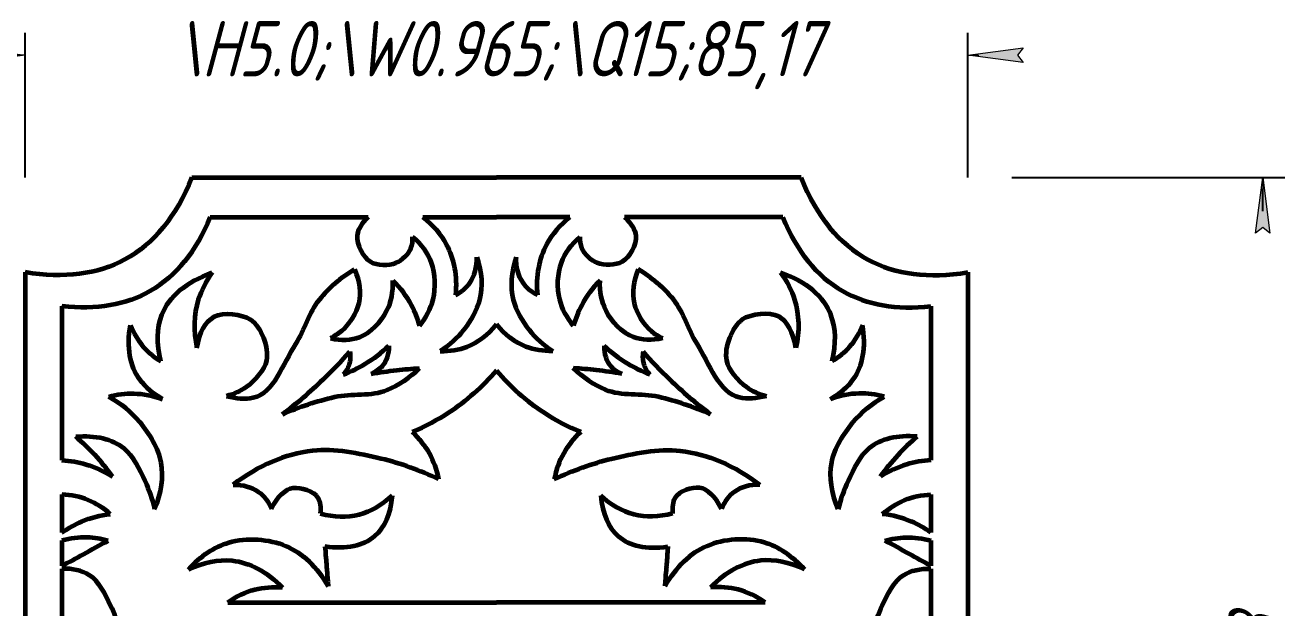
# Model space of a CAD drawing. Header units: millimetres. Extents: x -307 to 244, y -161 to 331.
# Drawn here: x 130.3 to 244.1, y 146.9 to 199.5 of the extents above; entities that cross this region are included whole.
import ezdxf

# ---------------------------------------------------------------- set-up
doc = ezdxf.new("R2010")
doc.units = ezdxf.units.MM
doc.linetypes.add('K5LT32772', pattern=[0])
doc.linetypes.add('K5LT_THIN', pattern=[0])
doc.styles.add('KDIMTEXTSTYLE', font='GOST_AU.SHX', dxfattribs={"width": 0.96, "oblique": 15, "height": 5})
doc.dimstyles.new('KDIMSTYLE (1.00)', dxfattribs={"dimtxt": 5, "dimasz": 1, "dimexe": 2, "dimexo": 0, "dimgap": 1, "dimtad": 1, "dimtxsty": 'KDIMTEXTSTYLE', "dimsah": 1, "dimcen": 0, "dimdle": 1, "dimadec": 0, "dimazin": 0, "dimtfac": 0.667, "dimtmove": 0, "dimatfit": 3, "dimfxl": 1, "dimtvp": 1, "dimtolj": 1, "dimtzin": 0, "dimarcsym": 0})

# ---------------------------------------------------------------- blocks, each defined once
blk = doc.blocks.new('KDIMARROW_01')
blk.add_hatch(color=0).paths.add_polyline_path([(0, 0), (-5, 0.658262491226197), (-4.5, 6e-16), (-5, -0.6582624912261956)])
at = {"color": 0, "linetype": 'K5LT_THIN', "lineweight": 18}
for p, q in [((-4.5, 6e-16), (-5, 0.658262491226197)), ((-5, 0.658262491226197), (0, 0)), ((0, 0), (-5, -0.6582624912261956)), ((-5, -0.6582624912261956), (-4.5, 6e-16)), ((0, 0), (-1, 0))]:
    blk.add_line(p, q, dxfattribs=at)

msp = doc.modelspace()

# ---------------------------------------------------------------- linework, layer by layer
at = {"color": 30, "linetype": 'K5LT32772', "lineweight": 60, "true_color": 0xff8000}
for p, q in [((145.3195852789051, 185.7170742308433), (172.8478310654375, 185.7170742308433)), ((200.3760768519698, 185.7170742308433), (172.8478310654375, 185.7170742308433)), ((146.9783346937519, 182.144383183481), (161.2645748808619, 182.144383183481)), ((166.2103692557327, 182.144383183481), (172.8478310654375, 182.144383183481)), ((179.4852928751423, 182.144383183481), (172.8478310654375, 182.144383183481)), ((198.717327437123, 182.144383183481), (184.4310872500131, 182.144383183481)), ((130.2632444364497, 177.1681349389407), (130.2632444364497, 115.5041597302461)), ((215.4324176944253, 177.1681349389407), (215.4324176944252, 115.5041597302461)), ((133.5807432661432, 174.1058283269158), (133.5807432661432, 160.1998988593909)), ((212.1149188647317, 174.1058283269158), (212.1149188647317, 160.1998988593909)), ((133.5807432661432, 157.0962799955714), (133.5807432661432, 153.6509219527945)), ((212.1149188647317, 157.0962799955713), (212.1149188647317, 153.6509219527945)), ((133.5807432661432, 152.9296603017862), (133.5807432661432, 150.639588059617)), ((212.1149188647317, 152.9296603017862), (212.1149188647317, 150.639588059617)), ((133.5807432661432, 150.3830161085669), (133.5807432661432, 121.3481094246385)), ((212.1149188647317, 150.3830161085669), (212.1149188647317, 121.3481094246385)), ((148.5789093826995, 147.3460921449863), (172.8478310654374, 147.3460921449863)), ((197.1167527481754, 147.3460921449863), (172.8478310654374, 147.3460921449863))]:
    msp.add_line(p, q, dxfattribs=at)
for points, knots in [([(145.3195852789051, 185.7170742308433), (143.8911728164827, 182.1970227456989), (141.8771374355712, 179.7324347145801), (139.2774791361709, 178.3233101374869), (136.8032218470892, 176.9821582034419), (133.7984769471822, 176.5970998039265), (130.2632444364497, 177.1681349389407)], [0, 0, 0, 0, 1, 1, 1, 2, 2, 2, 2]), ([(200.3760768519698, 185.7170742308433), (201.8044893143924, 182.1970227456988), (203.8185246953038, 179.73243471458), (206.418182994704, 178.3233101374869), (208.8924402837857, 176.9821582034419), (211.8971851836928, 176.5970998039265), (215.4324176944253, 177.1681349389407)], [0, 0, 0, 0, 1, 1, 1, 2, 2, 2, 2]), ([(146.9783346937519, 182.144383183481), (145.7009462138822, 179.0358421159868), (143.9019338442355, 176.8169948140337), (141.5812975848115, 175.4878412776215), (139.3826648093617, 174.2285657160623), (136.7158133698057, 173.7678947324937), (133.5807432661432, 174.1058283269158)], [0, 0, 0, 0, 1, 1, 1, 2, 2, 2, 2]), ([(161.2645748808619, 182.144383183481), (160.6530641127749, 181.5910803843952), (160.3151014971587, 181.0298995259254), (160.2506870340133, 180.4608406080715), (160.1636732997386, 179.6921321682748), (160.8209533048029, 178.4938475836783), (161.4871356277311, 178.1115882800079), (162.0585755310662, 177.7836927294652), (163.1218140862358, 177.7382049458555), (163.7622010401716, 178.0126723925105), (164.2982128097279, 178.2424050266045), (164.9033880649453, 178.7843389202885), (165.1222944932611, 179.3480368737256), (165.2427883738698, 179.6583162676357), (165.2922463176185, 180.0045218738767), (165.2706683245072, 180.3866536924484)], [0, 0, 0, 0, 1, 1, 1, 2, 2, 2, 3, 3, 3, 4, 4, 4, 5, 5, 5, 5]), ([(166.2103692557327, 182.144383183481), (167.118161102806, 181.4264362983542), (167.8188153059128, 180.6097227305161), (168.3123318650528, 179.6942424799666), (169.0271477121865, 178.3682488963447), (169.3074093934292, 176.8350526401347), (169.1531169087808, 175.0946537113367)], [0, 0, 0, 0, 1, 1, 1, 2, 2, 2, 2]), ([(179.4852928751423, 182.144383183481), (178.5775010280689, 181.4264362983542), (177.8768468249622, 180.6097227305161), (177.3833302658222, 179.6942424799666), (176.6685144186884, 178.3682488963447), (176.3882527374458, 176.8350526401347), (176.5425452220942, 175.0946537113367)], [0, 0, 0, 0, 1, 1, 1, 2, 2, 2, 2]), ([(184.4310872500131, 182.144383183481), (185.0425980181001, 181.5910803843952), (185.3805606337163, 181.0298995259254), (185.4449750968616, 180.4608406080715), (185.5319888311363, 179.6921321682748), (184.8747088260721, 178.4938475836783), (184.2085265031439, 178.1115882800079), (183.6370865998088, 177.7836927294652), (182.5738480446392, 177.7382049458555), (181.9334610907033, 178.0126723925105), (181.3974493211471, 178.2424050266045), (180.7922740659296, 178.7843389202885), (180.5733676376139, 179.3480368737256), (180.4528737570052, 179.6583162676357), (180.4034158132565, 180.0045218738767), (180.4249938063677, 180.3866536924484)], [0, 0, 0, 0, 1, 1, 1, 2, 2, 2, 3, 3, 3, 4, 4, 4, 5, 5, 5, 5]), ([(198.717327437123, 182.144383183481), (199.9947159169927, 179.0358421159868), (201.7937282866395, 176.8169948140336), (204.1143645460635, 175.4878412776215), (206.3129973215132, 174.2285657160623), (208.9798487610693, 173.7678947324938), (212.1149188647317, 174.1058283269158)], [0, 0, 0, 0, 1, 1, 1, 2, 2, 2, 2]), ([(165.8888926213661, 172.3250088614091), (166.5039844954787, 173.0801342281453), (166.916134026718, 173.8797043187494), (167.1253412150838, 174.7237191332214), (167.3824865657325, 175.7611332255166), (167.3465286738007, 177.0447989528436), (166.9769673838377, 178.0374013643848), (166.6534736369364, 178.9062712433833), (166.0847072838263, 179.6893553527378), (165.2706683245072, 180.3866536924484)], [0, 0, 0, 0, 1, 1, 1, 2, 2, 2, 3, 3, 3, 3]), ([(179.8067695095089, 172.3250088614091), (179.1916776353962, 173.0801342281453), (178.779528104157, 173.8797043187494), (178.5703209157912, 174.7237191332214), (178.3131755651425, 175.7611332255166), (178.3491334570743, 177.0447989528436), (178.7186947470373, 178.0374013643848), (179.0421884939385, 178.9062712433833), (179.6109548470487, 179.6893553527378), (180.4249938063677, 180.3866536924484)], [0, 0, 0, 0, 1, 1, 1, 2, 2, 2, 3, 3, 3, 3]), ([(171.0745002183521, 178.5268763736008), (171.5375089209182, 177.163998352436), (171.6205982730194, 175.8820483485892), (171.3237682746557, 174.6810263620606), (171.0882176978456, 173.7279507859801), (170.5200291794358, 172.7633151775909), (169.8993793814927, 171.9746874650508), (169.3160327396085, 171.2334589504655), (168.6038382930269, 170.5924839485422), (167.7627960417481, 170.0517624592807)], [0, 0, 0, 0, 1, 1, 1, 2, 2, 2, 3, 3, 3, 3]), ([(169.1531169087808, 175.0946537113367), (169.6941312592828, 175.3953127019041), (170.1209340284988, 175.7678429388621), (170.4335252164288, 176.2122444222109), (170.8752690810871, 176.8402583787603), (171.0889274150616, 177.6118023625569), (171.0745002183521, 178.5268763736008)], [0, 0, 0, 0, 1, 1, 1, 2, 2, 2, 2]), ([(174.6211619125228, 178.5268763736008), (174.1581532099567, 177.163998352436), (174.0750638578556, 175.8820483485892), (174.3718938562193, 174.6810263620606), (174.6074444330294, 173.7279507859801), (175.1756329514392, 172.7633151775909), (175.7962827493823, 171.9746874650508), (176.3796293912665, 171.2334589504655), (177.091823837848, 170.5924839485422), (177.9328660891269, 170.0517624592807)], [0, 0, 0, 0, 1, 1, 1, 2, 2, 2, 3, 3, 3, 3]), ([(176.5425452220942, 175.0946537113367), (176.0015308715922, 175.3953127019041), (175.5747281023762, 175.7678429388621), (175.2621369144462, 176.2122444222109), (174.8203930497878, 176.8402583787603), (174.6067347158134, 177.6118023625569), (174.6211619125228, 178.5268763736008)], [0, 0, 0, 0, 1, 1, 1, 2, 2, 2, 2]), ([(142.5200142001017, 169.1349714896174), (142.1267909233289, 170.7324429434486), (142.159762885828, 172.1255083590373), (142.618930087599, 173.3141677363832), (143.2724074604249, 175.0058434573342), (144.7891177353853, 176.2835070041757), (147.1690609124801, 177.1471583769081)], [0, 0, 0, 0, 1, 1, 1, 2, 2, 2, 2]), ([(147.1690609124801, 177.1471583769081), (146.5947513150975, 176.3621754887786), (146.1743587932335, 175.5378764263002), (145.9078833468881, 174.6742611894727), (145.4922887124177, 173.3273683946777), (145.4510737592938, 171.8848450353403), (145.7842384875163, 170.3466911114607)], [0, 0, 0, 0, 1, 1, 1, 2, 2, 2, 2]), ([(148.4549674499465, 165.9943920615744), (149.3490399925127, 165.7519131785749), (150.1568530737416, 165.7024552348261), (150.8784066936332, 165.8460182303283), (152.714797110326, 166.2113933069186), (153.6106785976048, 168.9614188021424), (154.7113973341581, 170.6928967177017), (155.5252775120062, 171.9731652432182), (155.9168006646559, 173.563528526935), (156.8628178872269, 174.7237191332214), (157.7269506960895, 175.7834871200046), (158.7820534960619, 176.6902160887309), (160.0281262871442, 177.4439060394003)], [0, 0, 0, 0, 1, 1, 1, 2, 2, 2, 3, 3, 3, 4, 4, 4, 4]), ([(160.0281262871442, 177.4439060394003), (160.4909233150816, 176.3471953439812), (160.6145681744534, 175.325064506508), (160.3990608652595, 174.3775135269804), (160.1922089727107, 173.4680190224323), (159.5816757880217, 172.4797598904063), (158.8411356371752, 171.8551583957963), (158.5464486041006, 171.6066074413474), (158.2167289791092, 171.3922896851031), (157.851976762201, 171.2122051270631)], [0, 0, 0, 0, 1, 1, 1, 2, 2, 2, 3, 3, 3, 3]), ([(157.851976762201, 171.2122051270631), (158.8321305959338, 170.9962668160523), (159.7058876021609, 171.0292387785514), (160.4732477808825, 171.3111210145605), (161.4810747517377, 171.6813363683573), (162.4537096061097, 172.729389388394), (162.946144968318, 173.7098312863729), (163.3426575817964, 174.4992903893666), (163.5240033755416, 175.4060193580929), (163.4901823495537, 176.4300181925518)], [0, 0, 0, 0, 1, 1, 1, 2, 2, 2, 3, 3, 3, 3]), ([(163.4901823495537, 176.4300181925518), (164.165536914057, 175.7566605540786), (164.7178172859176, 175.014791397848), (165.1470234651354, 174.20441072386), (165.4595799493157, 173.6142753843109), (165.7068696680592, 172.9878080968273), (165.8888926213661, 172.3250088614091)], [0, 0, 0, 0, 1, 1, 1, 2, 2, 2, 2]), ([(182.2054797813212, 176.4300181925518), (181.5301252168179, 175.7566605540786), (180.9778448449574, 175.014791397848), (180.5486386657395, 174.20441072386), (180.2360821815593, 173.6142753843109), (179.9887924628157, 172.9878080968273), (179.8067695095089, 172.3250088614091)], [0, 0, 0, 0, 1, 1, 1, 2, 2, 2, 2]), ([(187.8436853686739, 171.2122051270631), (186.8635315349412, 170.9962668160523), (185.989774528714, 171.0292387785514), (185.2224143499924, 171.3111210145605), (184.2145873791372, 171.6813363683573), (183.2419525247653, 172.729389388394), (182.749517162557, 173.7098312863729), (182.3530045490786, 174.4992903893666), (182.1716587553333, 175.4060193580929), (182.2054797813212, 176.4300181925518)], [0, 0, 0, 0, 1, 1, 1, 2, 2, 2, 3, 3, 3, 3]), ([(185.6675358437307, 177.4439060394003), (185.2047388157934, 176.3471953439812), (185.0810939564216, 175.325064506508), (185.2966012656155, 174.3775135269804), (185.5034531581643, 173.4680190224323), (186.1139863428533, 172.4797598904063), (186.8545264936998, 171.8551583957963), (187.1492135267743, 171.6066074413474), (187.4789331517657, 171.3922896851031), (187.8436853686739, 171.2122051270631)], [0, 0, 0, 0, 1, 1, 1, 2, 2, 2, 3, 3, 3, 3]), ([(197.2406946809284, 165.9943920615744), (196.3466221383622, 165.7519131785749), (195.5388090571333, 165.7024552348261), (194.8172554372418, 165.8460182303283), (192.9808650205489, 166.2113933069186), (192.0849835332702, 168.9614188021424), (190.9842647967169, 170.6928967177017), (190.1703846188688, 171.9731652432182), (189.7788614662191, 173.563528526935), (188.8328442436481, 174.7237191332214), (187.9687114347855, 175.7834871200046), (186.9136086348131, 176.6902160887309), (185.6675358437307, 177.4439060394003)], [0, 0, 0, 0, 1, 1, 1, 2, 2, 2, 3, 3, 3, 4, 4, 4, 4]), ([(203.1756479307733, 169.1349714896174), (203.568871207546, 170.7324429434486), (203.5358992450469, 172.1255083590372), (203.0767320432759, 173.3141677363832), (202.42325467045, 175.0058434573341), (200.9065443954897, 176.2835070041757), (198.5266012183948, 177.1471583769081)], [0, 0, 0, 0, 1, 1, 1, 2, 2, 2, 2]), ([(198.5266012183948, 177.1471583769081), (199.1009108157775, 176.3621754887786), (199.5213033376415, 175.5378764263002), (199.7877787839869, 174.6742611894727), (200.2033734184572, 173.3273683946777), (200.2445883715812, 171.8848450353403), (199.9114236433586, 170.3466911114607)], [0, 0, 0, 0, 1, 1, 1, 2, 2, 2, 2]), ([(145.7842384875163, 170.3466911114607), (146.0315497884182, 171.7942434113721), (146.5508581977796, 172.7339443425975), (147.3421637156005, 173.1657939051371), (148.1529366115402, 173.6082676558505), (149.8520161947863, 173.4095709060526), (150.6311169748896, 172.8937752145192), (151.5645530428378, 172.2758034264461), (152.3095439148487, 170.3378178930381), (152.0653973436022, 169.2091584052404), (151.880024117962, 168.3522008455488), (151.0487504743228, 167.3766550329854), (150.2601823967744, 166.8104481334281), (149.7398033844712, 166.4368060909213), (149.1380650688619, 166.1647874003034), (148.4549674499465, 165.9943920615744)], [0, 0, 0, 0, 1, 1, 1, 2, 2, 2, 3, 3, 3, 4, 4, 4, 5, 5, 5, 5]), ([(199.9114236433586, 170.3466911114607), (199.6641123424568, 171.7942434113721), (199.1448039330953, 172.7339443425975), (198.3534984152744, 173.1657939051371), (197.5427255193348, 173.6082676558505), (195.8436459360886, 173.4095709060526), (195.0645451559853, 172.8937752145192), (194.1311090880371, 172.2758034264461), (193.3861182160262, 170.3378178930381), (193.6302647872728, 169.2091584052404), (193.815638012913, 168.3522008455488), (194.6469116565521, 167.3766550329854), (195.4354797341006, 166.8104481334281), (195.9558587464037, 166.4368060909213), (196.557597062013, 166.1647874003034), (197.2406946809284, 165.9943920615744)], [0, 0, 0, 0, 1, 1, 1, 2, 2, 2, 3, 3, 3, 4, 4, 4, 5, 5, 5, 5]), ([(142.6683880313477, 165.7223733709565), (141.8111630546302, 166.1958867829499), (141.1352378233979, 166.7728961266848), (140.6406123376508, 167.4534014021613), (139.7091205694629, 168.734946895834), (139.4206158975954, 170.3835450207909), (139.7750983220484, 172.3991957770321)], [0, 0, 0, 0, 1, 1, 1, 2, 2, 2, 2]), ([(139.7750983220484, 172.3991957770321), (140.0594845939242, 171.6598116537331), (140.4469051532891, 171.0086153943751), (140.937360000143, 170.4456069989582), (141.3807159261515, 169.9366649218194), (141.9082673261377, 169.4997864187058), (142.5200142001017, 169.1349714896174)], [0, 0, 0, 0, 1, 1, 1, 2, 2, 2, 2]), ([(167.7627960417481, 170.0517624592807), (168.6362499744073, 170.0280051123554), (169.4434036805331, 170.1585740942287), (170.1842571601252, 170.4434694049005), (171.1956878521487, 170.832415220996), (172.0835458205862, 171.5089999452485), (172.8478310654375, 172.4732235776579)], [0, 0, 0, 0, 1, 1, 1, 2, 2, 2, 2]), ([(177.9328660891269, 170.0517624592807), (177.0594121564675, 170.0280051123554), (176.2522584503419, 170.1585740942287), (175.5114049707498, 170.4434694049005), (174.4999742787262, 170.832415220996), (173.6121163102888, 171.5089999452485), (172.8478310654375, 172.4732235776579)], [0, 0, 0, 0, 1, 1, 1, 2, 2, 2, 2]), ([(203.0272740995272, 165.7223733709565), (203.8844990762447, 166.1958867829498), (204.5604243074771, 166.7728961266847), (205.0550497932242, 167.4534014021613), (205.9865415614121, 168.7349468958339), (206.2750462332795, 170.3835450207909), (205.9205638088266, 172.3991957770321)], [0, 0, 0, 0, 1, 1, 1, 2, 2, 2, 2]), ([(205.9205638088266, 172.3991957770321), (205.6361775369508, 171.6598116537331), (205.2487569775859, 171.0086153943751), (204.7583021307319, 170.4456069989581), (204.3149462047235, 169.9366649218194), (203.7873948047373, 169.4997864187058), (203.1756479307733, 169.1349714896174)], [0, 0, 0, 0, 1, 1, 1, 2, 2, 2, 2]), ([(153.5083663693894, 164.3385397783888), (154.7949032259134, 165.3154168912573), (156.017503692545, 166.3599687462435), (157.1761677692842, 167.4721953433476), (158.0169914589718, 168.2793201087735), (158.8241451650975, 169.1220835372283), (159.5976288876614, 170.0004856287119)], [0, 0, 0, 0, 1, 1, 1, 2, 2, 2, 2]), ([(158.9922636080671, 167.9351217336256), (159.6926624386379, 168.1976248474013), (160.3573772554473, 168.518112348363), (160.9864080584954, 168.8965842365106), (161.7513760685078, 169.3568460960555), (162.4635705150893, 169.9028618384346), (163.1229913982399, 170.5346314636481)], [0, 0, 0, 0, 1, 1, 1, 2, 2, 2, 2]), ([(159.5976288876614, 170.0004856287119), (159.6685622043542, 169.5794434926806), (159.6448223894682, 169.1877365470608), (159.5264094430032, 168.8253647918524), (159.4219858650651, 168.5058038286956), (159.2439372534197, 168.20905614262), (158.9922636080671, 167.9351217336256)], [0, 0, 0, 0, 1, 1, 1, 2, 2, 2, 2]), ([(163.1229913982399, 170.5346314636481), (163.1285289762491, 169.7613235253268), (162.9267405497177, 169.1440883382894), (162.5176261186456, 168.6829259025361), (162.2645832024557, 168.397690577851), (161.932225794051, 168.1721623364335), (161.5205538934315, 168.0063411782837)], [0, 0, 0, 0, 1, 1, 1, 2, 2, 2, 2]), ([(182.572670732635, 170.5346314636481), (182.5671331546259, 169.7613235253268), (182.7689215811573, 169.1440883382894), (183.1780360122293, 168.6829259025361), (183.4310789284192, 168.397690577851), (183.763436336824, 168.1721623364335), (184.1751082374435, 168.0063411782837)], [0, 0, 0, 0, 1, 1, 1, 2, 2, 2, 2]), ([(186.7033985228079, 167.9351217336256), (186.002999692237, 168.1976248474013), (185.3382848754276, 168.518112348363), (184.7092540723796, 168.8965842365106), (183.9442860623672, 169.3568460960555), (183.2320916157857, 169.9028618384346), (182.572670732635, 170.5346314636481)], [0, 0, 0, 0, 1, 1, 1, 2, 2, 2, 2]), ([(186.0980332432136, 170.0004856287119), (186.0270999265207, 169.5794434926806), (186.0508397414067, 169.1877365470608), (186.1692526878717, 168.8253647918524), (186.2736762658098, 168.5058038286956), (186.4517248774552, 168.20905614262), (186.7033985228079, 167.9351217336256)], [0, 0, 0, 0, 1, 1, 1, 2, 2, 2, 2]), ([(192.1872957614856, 164.3385397783888), (190.9007589049616, 165.3154168912573), (189.67815843833, 166.3599687462435), (188.5194943615907, 167.4721953433476), (187.6786706719032, 168.2793201087735), (186.8715169657774, 169.1220835372283), (186.0980332432136, 170.0004856287119)], [0, 0, 0, 0, 1, 1, 1, 2, 2, 2, 2]), ([(153.5083663693894, 164.3385397783888), (155.0396656895268, 165.0141836051298), (156.6064934720061, 165.5364595326229), (158.2088497168274, 165.9053675608682), (159.7658708115269, 166.2638381468184), (161.5389514865426, 165.9395108795892), (162.9805525089236, 166.5463425627916), (164.033331042858, 166.9895021886994), (165.0066634531861, 167.6423470980658), (165.9005497399079, 168.5048772908907)], [0, 0, 0, 0, 1, 1, 1, 2, 2, 2, 3, 3, 3, 3]), ([(161.5205538934315, 168.0063411782837), (162.2897225958394, 168.1343293714662), (163.061266579636, 168.2411585384534), (163.8351858448214, 168.3268286792454), (164.5217710318753, 168.402831244741), (165.2102256635708, 168.4621807819561), (165.9005497399079, 168.5048772908907)], [0, 0, 0, 0, 1, 1, 1, 2, 2, 2, 2]), ([(192.1872957614856, 164.3385397783888), (190.6559964413481, 165.0141836051298), (189.0891686588688, 165.5364595326229), (187.4868124140475, 165.9053675608682), (185.929791319348, 166.2638381468184), (184.1567106443323, 165.9395108795892), (182.7151096219514, 166.5463425627916), (181.662331088017, 166.9895021886994), (180.6889986776889, 167.6423470980658), (179.7951123909671, 168.5048772908907)], [0, 0, 0, 0, 1, 1, 1, 2, 2, 2, 3, 3, 3, 3]), ([(184.1751082374435, 168.0063411782837), (183.4059395350357, 168.1343293714662), (182.634395551239, 168.2411585384534), (181.8604762860535, 168.3268286792454), (181.1738910989996, 168.402831244741), (180.4854364673042, 168.4621807819561), (179.7951123909671, 168.5048772908907)], [0, 0, 0, 0, 1, 1, 1, 2, 2, 2, 2]), ([(172.8478310654375, 168.306886065156), (171.5718727687011, 166.8083956991071), (170.1379990578846, 165.5383156027034), (168.5462099329878, 164.4966457759448), (167.5093158596713, 163.8181003249018), (166.4054144674699, 163.2364748601936), (165.2345057563837, 162.7517693818201)], [0, 0, 0, 0, 1, 1, 1, 2, 2, 2, 2]), ([(172.8478310654375, 168.306886065156), (174.1237893621738, 166.8083956991071), (175.5576630729904, 165.5383156027034), (177.1494521978872, 164.4966457759448), (178.1863462712036, 163.8181003249018), (179.290247663405, 163.2364748601936), (180.4611563744913, 162.7517693818201)], [0, 0, 0, 0, 1, 1, 1, 2, 2, 2, 2]), ([(137.815575099654, 165.932073894271), (138.5710957222746, 166.1365488467405), (139.3231860172368, 166.2315084847981), (140.0718459845406, 166.2169528084436), (140.9419939637098, 166.2000351249579), (141.8075079793122, 166.0351753124622), (142.6683880313477, 165.7223733709565)], [0, 0, 0, 0, 1, 1, 1, 2, 2, 2, 2]), ([(207.880087031221, 165.932073894271), (207.1245664086003, 166.1365488467405), (206.3724761136381, 166.2315084847981), (205.6238161463343, 166.2169528084436), (204.7536681671651, 166.2000351249579), (203.8881541515627, 166.0351753124622), (203.0272740995272, 165.7223733709565)], [0, 0, 0, 0, 1, 1, 1, 2, 2, 2, 2]), ([(141.9580063902757, 155.7692915746257), (142.5944563849778, 157.2514759376327), (142.7923436446929, 158.6567955011959), (142.5516681694211, 159.9852502653153), (142.3193449265381, 161.2676032698125), (141.4907214457717, 162.5871186697854), (140.628743163651, 163.617441942881), (139.8646706506179, 164.530738378348), (138.9269479626189, 165.3022823621446), (137.815575099654, 165.932073894271)], [0, 0, 0, 0, 1, 1, 1, 2, 2, 2, 3, 3, 3, 3]), ([(203.7376557405993, 155.7692915746257), (203.1012057458972, 157.2514759376326), (202.903318486182, 158.6567955011959), (203.1439939614538, 159.9852502653153), (203.3763172043369, 161.2676032698125), (204.2049406851033, 162.5871186697853), (205.066918967224, 163.617441942881), (205.8309914802571, 164.5307383783479), (206.7687141682561, 165.3022823621446), (207.880087031221, 165.932073894271)], [0, 0, 0, 0, 1, 1, 1, 2, 2, 2, 3, 3, 3, 3]), ([(134.8278197831651, 162.3224688609296), (136.6375584224993, 162.4788921967463), (138.0869508830969, 162.1285651091137), (139.175997164958, 161.2714875980318), (140.0290600698878, 160.6001285901262), (140.580611308153, 159.3753456133493), (141.0718849333227, 158.3246185667693), (141.4510745932717, 157.5136146555492), (141.7464484122561, 156.6618389915013), (141.9580063902757, 155.7692915746257)], [0, 0, 0, 0, 1, 1, 1, 2, 2, 2, 3, 3, 3, 3]), ([(138.1456233778033, 158.7161606058881), (137.6574223359102, 159.4063248956691), (137.1284971251708, 160.058894960867), (136.558847745585, 160.6738708014821), (136.0184830961704, 161.2572317537121), (135.4414737753638, 161.8067644401946), (134.8278197831651, 162.3224688609296)], [0, 0, 0, 0, 1, 1, 1, 2, 2, 2, 2]), ([(165.2345057563837, 162.7517693818201), (165.859116170745, 162.1747693095322), (166.3695221907952, 161.5337943076088), (166.7657238165339, 160.82884437605), (167.1688085359311, 160.1116475578349), (167.4536863145638, 159.3282336665952), (167.6203571524318, 158.478602702331)], [0, 0, 0, 0, 1, 1, 1, 2, 2, 2, 2]), ([(180.4611563744913, 162.7517693818201), (179.8365459601299, 162.1747693095322), (179.3261399400798, 161.5337943076088), (178.9299383143411, 160.82884437605), (178.5268535949438, 160.1116475578349), (178.2419758163113, 159.3282336665952), (178.0753049784432, 158.478602702331)], [0, 0, 0, 0, 1, 1, 1, 2, 2, 2, 2]), ([(210.8678423477099, 162.3224688609296), (209.0581037083756, 162.4788921967462), (207.608711247778, 162.1285651091137), (206.519664965917, 161.2714875980318), (205.6666020609871, 160.6001285901262), (205.1150508227219, 159.3753456133493), (204.6237771975523, 158.3246185667693), (204.2445875376032, 157.5136146555491), (203.9492137186189, 156.6618389915012), (203.7376557405993, 155.7692915746257)], [0, 0, 0, 0, 1, 1, 1, 2, 2, 2, 3, 3, 3, 3]), ([(207.5500387530717, 158.7161606058881), (208.0382397949647, 159.406324895669), (208.5671650057041, 160.058894960867), (209.13681438529, 160.6738708014821), (209.6771790347046, 161.257231753712), (210.2541883555112, 161.8067644401945), (210.8678423477099, 162.3224688609296)], [0, 0, 0, 0, 1, 1, 1, 2, 2, 2, 2]), ([(167.6203571524318, 158.478602702331), (165.9372272907339, 159.284096579677), (164.2099186543984, 159.8999069498109), (162.438431243425, 160.3260338127329), (160.4271661047069, 160.8098386079334), (158.2333338114654, 161.2753944549162), (156.2337927317065, 161.04392587194), (153.7334400291114, 160.7544829078173), (151.340466498421, 159.7289228232358), (149.0548721396354, 157.9672456181952)], [0, 0, 0, 0, 1, 1, 1, 2, 2, 2, 3, 3, 3, 3]), ([(178.0753049784432, 158.478602702331), (179.758434840141, 159.284096579677), (181.4857434764766, 159.8999069498109), (183.2572308874499, 160.3260338127329), (185.2684960261681, 160.8098386079334), (187.4623283194096, 161.2753944549162), (189.4618693991685, 161.04392587194), (191.9622221017636, 160.7544829078173), (194.3551956324539, 159.7289228232358), (196.6407899912395, 157.9672456181952)], [0, 0, 0, 0, 1, 1, 1, 2, 2, 2, 3, 3, 3, 3]), ([(133.5807432661432, 160.1998988593909), (134.3385353238861, 160.1525832117209), (135.0702087909542, 160.0220691986813), (135.7757636673475, 159.8083568202721), (136.6014903505378, 159.5582444345671), (137.3914435873564, 159.1941790297725), (138.1456233778033, 158.7161606058881)], [0, 0, 0, 0, 1, 1, 1, 2, 2, 2, 2]), ([(212.1149188647317, 160.1998988593909), (211.3571268069888, 160.1525832117209), (210.6254533399207, 160.0220691986813), (209.9198984635275, 159.8083568202721), (209.0941717803371, 159.5582444345671), (208.3042185435185, 159.1941790297724), (207.5500387530717, 158.7161606058881)], [0, 0, 0, 0, 1, 1, 1, 2, 2, 2, 2]), ([(137.9479675123792, 155.3201274879851), (137.3408584276188, 155.8748405559905), (136.680552612929, 156.2999326962444), (135.9670500683097, 156.5954039087469), (135.2285967654348, 156.90120757325), (134.4331611647127, 157.0681662688582), (133.5807432661432, 157.0962799955714)], [0, 0, 0, 0, 1, 1, 1, 2, 2, 2, 2]), ([(149.0548721396354, 157.9672456181952), (149.96356626855, 157.9889819553796), (150.7213410648509, 157.783870227124), (151.3281965285382, 157.3519104334283), (151.8303676674592, 156.9944649549775), (152.2291965733928, 156.4816849330627), (152.5246832463393, 155.8135703676841)], [0, 0, 0, 0, 1, 1, 1, 2, 2, 2, 2]), ([(152.5246832463393, 155.8135703676841), (153.0812787004957, 156.9539946814258), (153.7364976173867, 157.5807258193217), (154.4903399970125, 157.6937637813715), (155.1544746718418, 157.7933501567177), (156.3610185923568, 157.4031174377122), (156.712386758643, 156.7963987430207), (156.9215063312746, 156.435305262406), (156.9927257787627, 155.9652569089842), (156.9260451011075, 155.3862536827551)], [0, 0, 0, 0, 1, 1, 1, 2, 2, 2, 3, 3, 3, 3]), ([(193.1709788845357, 155.8135703676841), (192.6143834303793, 156.9539946814258), (191.9591645134882, 157.5807258193217), (191.2053221338625, 157.6937637813715), (190.5411874590332, 157.7933501567177), (189.3346435385181, 157.4031174377122), (188.9832753722319, 156.7963987430207), (188.7741557996004, 156.435305262406), (188.7029363521122, 155.9652569089842), (188.7696170297675, 155.3862536827551)], [0, 0, 0, 0, 1, 1, 1, 2, 2, 2, 3, 3, 3, 3]), ([(196.6407899912395, 157.9672456181952), (195.732095862325, 157.9889819553796), (194.9743210660241, 157.783870227124), (194.3674656023368, 157.3519104334283), (193.8652944634158, 156.9944649549775), (193.4664655574821, 156.4816849330627), (193.1709788845357, 155.8135703676841)], [0, 0, 0, 0, 1, 1, 1, 2, 2, 2, 2]), ([(207.7476946184958, 155.3201274879851), (208.3548037032561, 155.8748405559905), (209.0151095179459, 156.2999326962444), (209.7286120625652, 156.5954039087469), (210.4670653654401, 156.90120757325), (211.2625009661623, 157.0681662688582), (212.1149188647317, 157.0962799955713)], [0, 0, 0, 0, 1, 1, 1, 2, 2, 2, 2]), ([(156.9260451011075, 155.3862536827551), (158.1715010544378, 155.0510702303795), (159.3394999932435, 155.0225824513842), (160.4300419175248, 155.3007903457693), (161.501946315892, 155.5742436252922), (162.4990185807262, 156.1439992051975), (163.4212587120275, 157.0100570854852)], [0, 0, 0, 0, 1, 1, 1, 2, 2, 2, 2]), ([(163.4212587120275, 157.0100570854852), (163.2568676258174, 155.3416743087462), (162.7298437144051, 154.1166998119499), (161.8401869777904, 153.3351335950962), (160.8207384419484, 152.4395448779613), (159.3251300446971, 152.1261793090133), (157.3533617860364, 152.3950368882525)], [0, 0, 0, 0, 1, 1, 1, 2, 2, 2, 2]), ([(188.7696170297675, 155.3862536827551), (187.5241610764372, 155.0510702303795), (186.3561621376314, 155.0225824513842), (185.2656202133501, 155.3007903457693), (184.193715814983, 155.5742436252922), (183.1966435501488, 156.1439992051975), (182.2744034188474, 157.0100570854852)], [0, 0, 0, 0, 1, 1, 1, 2, 2, 2, 2]), ([(182.2744034188474, 157.0100570854852), (182.4387945050575, 155.3416743087462), (182.9658184164699, 154.1166998119499), (183.8554751530845, 153.3351335950962), (184.8749236889265, 152.4395448779613), (186.3705320861779, 152.1261793090133), (188.3423003448385, 152.3950368882525)], [0, 0, 0, 0, 1, 1, 1, 2, 2, 2, 2]), ([(133.5807432661432, 153.6509219527945), (134.1486560027091, 154.0601633738469), (134.7457525954921, 154.3967521443174), (135.3720330444924, 154.6606882642061), (136.1818789936029, 155.0019851989213), (137.0405238162318, 155.2217982735143), (137.9479675123792, 155.3201274879851)], [0, 0, 0, 0, 1, 1, 1, 2, 2, 2, 2]), ([(212.1149188647317, 153.6509219527945), (211.5470061281659, 154.0601633738468), (210.9499095353829, 154.3967521443174), (210.3236290863826, 154.6606882642061), (209.5137831372721, 155.0019851989212), (208.6551383146431, 155.2217982735143), (207.7476946184958, 155.3201274879851)], [0, 0, 0, 0, 1, 1, 1, 2, 2, 2, 2]), ([(137.7625002306913, 152.9090528260431), (137.1320402732472, 153.0953918976428), (136.5000776837923, 153.1984292763583), (135.8666124623266, 153.2181649621895), (135.106817784285, 153.2418364575676), (134.3448613855572, 153.1456682374331), (133.5807432661432, 152.9296603017862)], [0, 0, 0, 0, 1, 1, 1, 2, 2, 2, 2]), ([(133.5807432658736, 150.6395880594676), (134.2321642959165, 151.0007140505041), (134.8828126087612, 151.3584340882063), (135.5368928504372, 151.7138192329436), (136.2768000303016, 152.1158372170592), (136.9948944891596, 152.5526486965159), (137.7625002306913, 152.9090528260431)], [0, 0, 0, 0, 1, 1, 1, 2, 2, 2, 2]), ([(145.0179372912921, 150.3227418210888), (146.1211780959818, 151.5522752860069), (147.3367286014178, 152.3664876101248), (148.6645888076002, 152.7653787934427), (150.2296976982059, 153.2355398348597), (152.341282191278, 153.0885261444787), (153.8279985453161, 152.444891292481), (155.3407956502154, 151.7899654634419), (156.6108757466191, 150.5792349042533), (157.6382388345273, 148.8126996149152)], [0, 0, 0, 0, 1, 1, 1, 2, 2, 2, 3, 3, 3, 3]), ([(200.6777248395828, 150.3227418210888), (199.5744840348931, 151.5522752860069), (198.3589335294571, 152.3664876101248), (197.0310733232748, 152.7653787934427), (195.4659644326691, 153.2355398348597), (193.354379939597, 153.0885261444787), (191.8676635855588, 152.444891292481), (190.3548664806595, 151.7899654634419), (189.0847863842558, 150.5792349042533), (188.0574232963476, 148.8126996149152)], [0, 0, 0, 0, 1, 1, 1, 2, 2, 2, 3, 3, 3, 3]), ([(207.9331619001836, 152.9090528260431), (208.5636218576278, 153.0953918976427), (209.1955844470826, 153.1984292763583), (209.8290496685483, 153.2181649621895), (210.58884434659, 153.2418364575676), (211.3508007453178, 153.1456682374331), (212.1149188647317, 152.9296603017862)], [0, 0, 0, 0, 1, 1, 1, 2, 2, 2, 2]), ([(212.1149188650013, 150.6395880594675), (211.4634978349584, 151.0007140505041), (210.8128495221137, 151.3584340882063), (210.1587692804378, 151.7138192329436), (209.4188621005733, 152.1158372170592), (208.7007676417154, 152.5526486965159), (207.9331619001836, 152.9090528260431)], [0, 0, 0, 0, 1, 1, 1, 2, 2, 2, 2]), ([(139.4842315163805, 127.9937393008743), (138.762259645825, 130.2641839796457), (138.368101751058, 132.5432217821311), (138.3017578320794, 134.8308527083308), (138.2328343733425, 137.2074297657982), (139.3498752741503, 139.6284022256237), (139.1563911679772, 141.9884068964751), (139.0161169352193, 143.6993890079074), (138.7438320528412, 145.5484573503459), (137.9812703311177, 147.0805971895329), (137.49259407999, 148.0624460438461), (136.9444200507504, 149.2877732326936), (136.0583453253475, 149.8225458088718), (135.37711733047, 150.2336872615521), (134.5532434014695, 150.4190132264996), (133.5807432661433, 150.3830161085669)], [0, 0, 0, 0, 1, 1, 1, 2, 2, 2, 3, 3, 3, 4, 4, 4, 5, 5, 5, 5]), ([(145.0179372912921, 150.3227418210888), (146.3916046472459, 150.9852386417477), (147.707186003238, 151.2523115486032), (148.9646813592686, 151.1239605416555), (150.5731268271884, 150.9597884877086), (152.0865399660365, 150.1486781779992), (153.5049207758129, 148.6906296125271)], [0, 0, 0, 0, 1, 1, 1, 2, 2, 2, 2]), ([(200.6777248395828, 150.3227418210888), (199.304057483629, 150.9852386417477), (197.9884761276369, 151.2523115486032), (196.7309807716063, 151.1239605416555), (195.1225353036865, 150.9597884877086), (193.6091221648384, 150.1486781779992), (192.190741355062, 148.6906296125271)], [0, 0, 0, 0, 1, 1, 1, 2, 2, 2, 2]), ([(206.2114306144944, 127.9937393008743), (206.9334024850499, 130.2641839796456), (207.3275603798169, 132.5432217821311), (207.3939042987955, 134.8308527083307), (207.4628277575324, 137.2074297657982), (206.3457868567246, 139.6284022256236), (206.5392709628977, 141.988406896475), (206.6795451956556, 143.6993890079074), (206.9518300780337, 145.5484573503459), (207.7143917997572, 147.0805971895329), (208.2030680508849, 148.0624460438461), (208.7512420801245, 149.2877732326936), (209.6373168055273, 149.8225458088718), (210.3185448004049, 150.233687261552), (211.1424187294054, 150.4190132264995), (212.1149188647316, 150.3830161085669)], [0, 0, 0, 0, 1, 1, 1, 2, 2, 2, 3, 3, 3, 4, 4, 4, 5, 5, 5, 5]), ([(148.5789093826995, 147.3460921449863), (149.3453191348174, 147.9035242916833), (150.1564294445268, 148.2923539126734), (151.0122403118278, 148.5125810079568), (151.8047968261588, 148.7165307656287), (152.6356903141539, 148.7758803004854), (153.5049207758129, 148.6906296125271)], [0, 0, 0, 0, 1, 1, 1, 2, 2, 2, 2]), ([(197.1167527481754, 147.3460921449863), (196.3503429960575, 147.9035242916833), (195.5392326863481, 148.2923539126734), (194.6834218190471, 148.5125810079568), (193.890865304716, 148.7165307656287), (193.0599718167211, 148.7758803004854), (192.190741355062, 148.6906296125271)], [0, 0, 0, 0, 1, 1, 1, 2, 2, 2, 2])]:
    msp.add_open_spline(points, degree=3, knots=knots, dxfattribs=at)
for points in [[(157.3533617860364, 152.3950368882525), (157.5432798183637, 150.006812039361), (157.4483208022, 151.2009244638067), (157.6382388345273, 148.8126996149152)], [(188.3423003448385, 152.3950368882525), (188.1523823125112, 150.006812039361), (188.2473413286749, 151.2009244638067), (188.0574232963476, 148.8126996149152)]]:
    msp.add_open_spline(points, degree=3, dxfattribs=at)

# ---------------------------------------------------------------- dimensions: what is measured, and where the dimension line sits
at = {"color": 7}
msp.add_linear_dim(base=(130.2632444364497, 196.786727698852), p1=(215.4324176944252, 185.7170742308433), p2=(130.2632444364497, 185.7170742308433), location=(172.8478310654374, 196.786727698852), dimstyle='KDIMSTYLE (1.00)', override={"dimexo": 0, "dimpost": '\\\\H5.0;\\\\W0.965;\\\\Q15;<>', "dimblk1": 'KDIMARROW_01', "dimblk2": 'KDIMARROW_01', "dimse1": 0, "dimse2": 0, "dimclrt": 7, "dimtolj": 1}, dxfattribs=at).render()
msp.add_linear_dim(base=(242.0873779483062, 185.7170742308433), p1=(219.4324176944252, 45.29124522964899), p2=(219.4324176944252, 185.7170742308433), angle=90, location=(242.0873779483062, 115.5041597302461), dimstyle='KDIMSTYLE (1.00)', override={"dimexo": 0, "dimpost": '\\\\H5.0;\\\\W0.965;\\\\Q15;<>', "dimblk1": 'KDIMARROW_01', "dimblk2": 'KDIMARROW_01', "dimse1": 0, "dimse2": 0, "dimclrt": 7, "dimtolj": 1}, dxfattribs=at).render()

doc.saveas('drawing.dxf')
